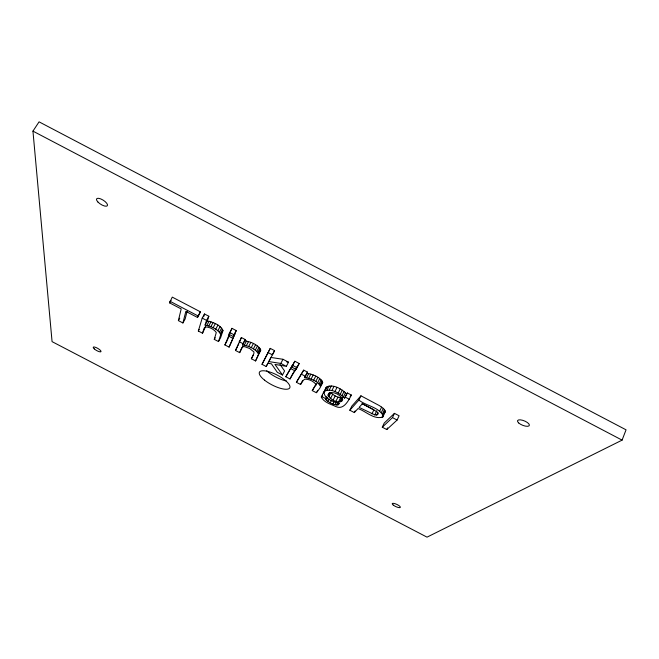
<?xml version="1.0" encoding="UTF-8"?>
<svg xmlns="http://www.w3.org/2000/svg" width="659" height="659" viewBox="0 0 659 659"><rect width="100%" height="100%" fill="white"/><g stroke="black" fill="none" stroke-linecap="round" stroke-linejoin="round"><path stroke-width="0.99" d="M325.53 398.646L321.617 396.347L321.312 396.973C323.726 402.427 330.958 404.214 335.999 406.619C343.677 410.219 348.529 400.647 351.371 395.054L347.425 392.995L344.608 398.118C339.64 393.209 330.933 387.673 324.154 391.454C323.314 398.711 333.734 401.99 339.533 403.481L337.91 404.906C333.363 405.104 328.816 402.451 325.637 399.387L326.345 397.006M220.757 334.615L218.483 341.568L214.29 339.377L216.292 332.498C213.92 329.105 209.455 326.963 205.328 326.897L204.084 328.24L202.519 333.223L198.326 331.024L202.206 318.116L204.496 313.972L208.829 316.246L207.33 320.991L205.073 325.093C210.929 326.296 218.088 328.932 220.757 334.615L222.981 330.521C220.361 324.821 213.186 322.177 207.33 320.991M222.981 330.521L220.674 337.54L218.483 341.568M169.577 302.868L172.263 297.118L200.262 311.756L199.792 313.354L197.502 317.473L185.854 311.377L182.905 322.968L178.383 320.603L181.192 308.939L169.577 302.868L170.978 300.405M187.156 311.163L185.154 318.964L182.905 322.968M197.502 317.473L200.262 311.756M258.575 354.212L255.56 360.951L251.376 358.76L253.839 353.595L253.979 351.988L249.687 348.52L244.695 346.659L242.825 346.766L241.713 347.919L239.662 352.639L235.469 350.448L241.383 337.532L245.239 339.55L242.479 344.954C248.451 345.868 255.733 348.57 258.575 354.212L260.75 350.094C257.949 344.435 250.642 341.716 244.687 340.835M260.75 350.094L255.56 360.951M203.647 316.773L204.496 313.972M205.073 325.093L206.547 320.381L208.829 316.246M205.526 326.683L202.519 333.223M328.058 395.186L328.569 393.637C333.265 390.647 340.514 394.939 342.746 399.379L342.243 400.845C337.556 403.843 330.299 399.585 328.058 395.186L329.286 392.706M229.085 347.112L234.851 334.113L229.085 347.112L224.892 344.921L230.115 332.696M228.986 334.294L231.935 328.33L236.268 330.596L233.302 336.551L228.986 334.294L230.782 330.983M622.088 440.13L626.05 429.825L39.07 121.849L32.95 131.125L52.069 341.634L427.016 537.151L622.088 440.13L32.95 131.125M227.421 339.978L229.513 334.574M231.227 330.151L231.935 328.33M233.302 336.551L236.268 330.596M238.006 345.514L238.756 343.743M239.884 341.082L241.383 337.532M242.479 344.954L245.239 339.55M242.858 346.214L239.662 352.639M397.105 420.047L399.099 415.771L394.453 413.341L384.23 423.053L382.286 427.197L386.784 429.553L397.105 420.047L392.459 417.608L382.286 427.197M386.784 429.553L387.558 427.889M392.459 417.608L394.453 413.341M344.608 398.118L346.65 393.925C341.716 388.991 332.968 383.464 326.205 387.311L324.146 392.476M382.442 413.877L384.452 409.626L383.299 408.382L379.444 405.639L360.951 395.812L351.832 406.109L349.83 410.236L354.336 412.583L358.01 408.564C365.729 411.101 374.073 420.047 382.797 416.974L383.25 416.134C379.296 406.998 365.967 405.936 358.9 400.062L349.83 410.236M382.006 417.485L385.12 410.821L384.452 409.626M382.797 416.974L385.251 411.891L385.12 410.821M376.775 415.046L378.307 413.811L377.055 411.842L362.434 403.72L359.089 407.377L374.806 414.882L376.775 415.046L377.978 412.518M379.617 411.323L381.635 407.064M381.289 412.633L383.299 408.382M323.347 392.888L323.651 392.253L321.312 396.973M371.948 413.926L373.95 409.725L362.005 403.654M374.806 414.882L376.808 410.672M354.336 412.583L355.127 410.936M358.9 400.062L360.951 395.812M340.719 401.825L342.746 397.682C338.331 398.217 333.956 395.655 330.859 392.698L328.825 396.825M343.454 396.833L345.514 392.632M335.933 401.257L337.96 397.13M334.986 404.741L336.197 402.287M340.225 394.354L342.285 390.153M336.642 405.021L337.853 402.567M338.537 401.908L340.555 397.772M341.996 395.581L344.056 391.38M337.91 404.906L338.71 403.259M339.706 401.982L341.733 397.838M330.604 398.473L332.638 394.346M334.904 391.652L336.971 387.459M330.258 402.756L331.461 400.301M333.141 400.038L335.167 395.911M338.141 393.168L340.209 388.967M332.877 404.008L334.088 401.553M329.228 390.103L331.296 385.919M325.637 399.387L326.848 396.932M326.304 400.202L327.515 397.748M328.281 395.993L329.912 392.69M331.897 390.622L333.965 386.438M327.927 401.413L329.138 398.967M316.839 383.464L312.259 390.589L316.444 392.772L319.903 388.069L322.696 382.484C320.167 376.759 312.588 374.312 306.781 373.307L304.672 377.467C310.488 378.505 318.042 380.943 320.612 386.66M323.742 392.319L326.205 387.311M321.427 397.715L322.638 395.26M325.274 390.573L327.342 386.405M326.996 390.103L329.063 385.927M320.01 384.98L322.094 380.795M316.847 391.957L317.671 390.317M320.48 385.853L322.564 381.676M315.76 381.553L317.86 377.368M312.259 390.589L316.007 384.123M317.63 382.805L319.722 378.62M319.088 383.975L321.18 379.79M311.081 379.131L313.182 374.946M313.61 380.342L315.719 376.157M321.979 383.909L322.696 382.484M306.608 377.698L308.709 373.521M308.742 378.25L310.85 374.073M316.007 385.12L315.999 384.419C313.486 381.149 308.906 378.983 304.787 379.164L303.428 380.194L300.57 384.477L296.385 382.294L303.7 370.127L307.555 372.137L304.672 377.467M300.57 384.477L302.638 380.391M296.385 382.294L303.7 370.127M285.833 376.775L292.901 364.476L285.833 376.775L290.018 378.958L291.682 375.696M290.018 378.958L297.184 366.717L292.102 374.88M296.015 369.345L299.186 363.504L294.861 361.247L293.848 362.911L291.706 367.088L296.015 369.345L299.186 363.504M291.706 367.088L294.861 361.247M279.968 364.386L284.573 370.951L282.48 375.02L277.315 372.327L271.442 363.834L267.933 363.233L266.195 366.511L262.01 364.32L270.264 348.38L274.589 350.637L272.406 354.822L268.073 352.557M270.264 348.38L262.01 364.32M286.36 366.338L288.502 362.178L282.958 359.279L270.956 357.466L268.814 361.585L280.808 363.438L286.36 366.338L274.951 364.411L282.48 375.02M280.808 363.438L282.958 359.279M266.195 366.511L268.32 362.442M255.264 350.184L257.455 346.049M251.376 358.76L253.517 354.707M256.788 351.395L258.971 347.252M257.776 352.433L259.959 348.298M258.344 353.356L260.519 349.229M251.186 347.697L253.386 343.561M253.353 348.924L255.544 344.781M246.375 345.629L248.575 341.502M248.665 346.494L250.865 342.359M268.814 361.585L274.589 350.637M244.308 345.118L246.515 340.991M235.469 350.448L237.635 346.403M224.892 344.921L227.075 340.884M385.251 411.891L383.991 413.259M217.832 330.736L220.073 326.625M214.29 339.377L215.172 337.762M219.439 332.152L221.679 328.042M220.403 333.405L222.635 329.302M215.674 329.245L217.923 325.134M208.779 325.9L211.037 321.79M210.855 326.699L213.112 322.589M213.079 327.77L215.328 323.651M206.852 325.365L209.109 321.262M198.326 331.024L199.207 329.418M178.383 320.603L179.734 318.198M306.781 373.307L307.555 372.137M346.65 393.925L347.425 392.995M350.143 396.496L351.371 395.054M286.599 361.857L288.502 362.178M169.923 301.229L197.964 315.892M202.206 318.116L206.547 320.381M229.686 332.482L234.019 334.756M292.711 365.44L297.036 367.706M228.335 335.991L232.627 338.24M239.168 341.659L243.031 343.685M290.767 368.645L295.051 370.885M301.583 374.296L305.438 376.314M345.374 397.196L349.319 399.263M286.368 381.001A17.027 5.667 27.3 0 1 266.689 370.712M393.316 505.132A4.456 1.211 24.9 0 0 400.194 507.529A4.456 1.211 24.9 0 0 395.384 503.814A4.456 1.211 24.9 0 0 393.316 505.132M518.649 422.93A6.368 2.364 22.1 0 0 528.905 425.953A6.368 2.364 22.1 0 0 522.76 420.327A6.368 2.364 22.1 0 0 518.649 422.93M97.985 202.091A6.401 2.405 32.4 0 0 107.326 205.773A6.401 2.405 32.4 0 0 100.67 198.878A6.401 2.405 32.4 0 0 97.985 202.091M94.295 348.916A4.481 1.219 29.8 0 0 100.901 351.758A4.481 1.219 29.8 0 0 96.156 347.573A4.481 1.219 29.8 0 0 94.295 348.916M264.465 380.086A17.076 5.552 27.3 0 0 289.696 387.986A17.076 5.552 27.3 0 0 269.671 371.956A17.076 5.552 27.3 0 0 264.465 380.086"/></g></svg>
